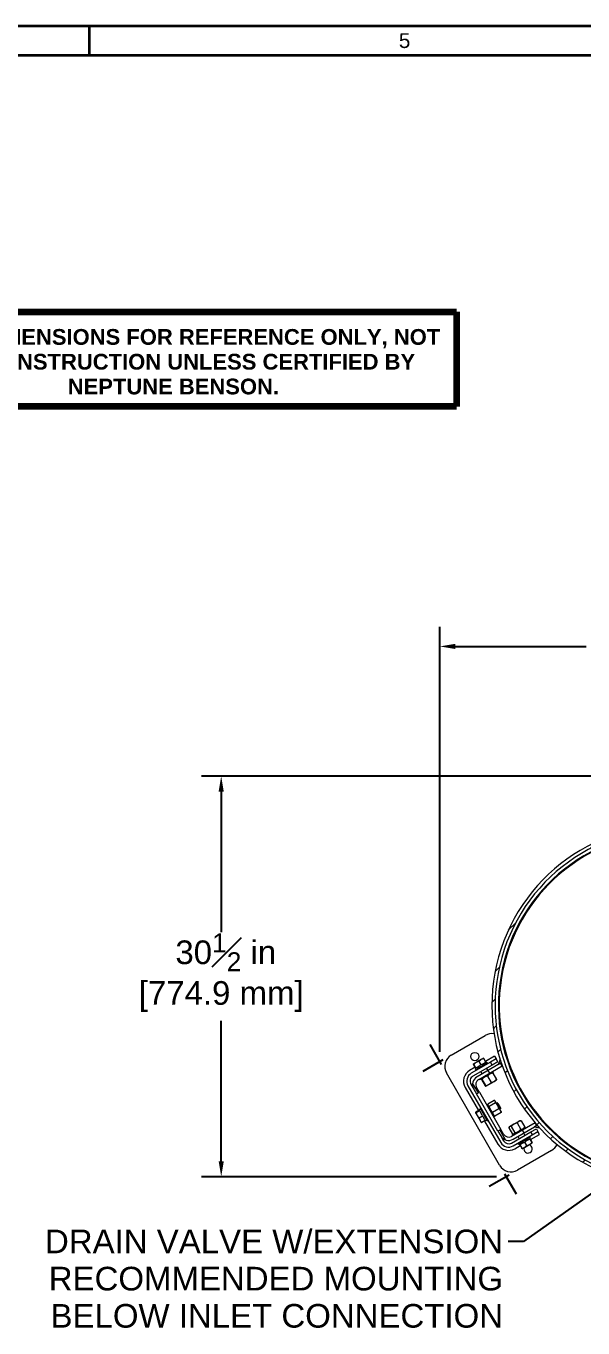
# Model space of a CAD drawing. Header units: inches. Extents: x 15 to 402, y 6 to 258.
# Drawn here: x 154.5 to 196.9, y 158.8 to 258 of the extents above; entities that cross this region are included whole.
import ezdxf

# ---------------------------------------------------------------- set-up
doc = ezdxf.new("R2010")
doc.units = ezdxf.units.IN
doc.header["$LTSCALE"] = 12
doc.header["$MEASUREMENT"] = 0
doc.layers.get('0').update_dxf_attribs({"lineweight": 25})
for name, color, linetype, lineweight in [('Border', 7, 'Continuous', 35), ('Dimension (ANSI)', 7, 'Continuous', 25), ('Hatch', 7, 'Continuous', 18), ('Sketch Geometry (ANSI)', 7, 'Continuous', 25), ('Symbol', 7, 'Continuous', 25), ('Symbol (ANSI)', 7, 'Continuous', 25), ('Visible', 7, 'Continuous', 18)]:
    doc.layers.add(name, color=color, linetype=linetype, lineweight=lineweight)
doc.styles.add('MEMCOR Medium', font='arial.ttf')
doc.styles.add('Note Text (ANSI)', font='arial.ttf')
doc.styles.add('Standard A-B-C', font='arial.ttf')
doc.styles.add('Standard D-E', font='arial.ttf')
doc.dimstyles.new('Default (ANSI)', dxfattribs={"dimscale": 12, "dimtxt": 0.15, "dimasz": 0.098425, "dimexe": 0.125, "dimexo": 0.0625, "dimgap": 0.031496, "dimtad": 0, "dimtih": 1, "dimtoh": 1, "dimdec": 4, "dimrnd": 1e-08, "dimzin": 3, "dimdsep": 46, "dimlunit": 5, "dimtxsty": 'MEMCOR Medium', "dimcen": 0.09, "dimdle": 0.393701, "dimclrd": 256, "dimclre": 256, "dimclrt": 256, "dimadec": 0, "dimazin": 1, "dimtfac": 0.8, "dimtofl": 0, "dimtmove": 0, "dimatfit": 3, "dimfxl": 1, "dimfrac": 1, "dimtolj": 1, "dimtzin": 4, "dimlwd": -1, "dimlwe": -1, "dimarcsym": 0})
doc.dimstyles.new('Default D-E$7', dxfattribs={"dimscale": 12, "dimtxt": 0.15, "dimasz": 0.098425, "dimexe": 0.125, "dimexo": 0.0625, "dimgap": 0.031496, "dimtad": 0, "dimtih": 1, "dimtoh": 1, "dimrnd": 1e-08, "dimzin": 4, "dimdsep": 46, "dimtxsty": 'Standard D-E', "dimcen": 0.09, "dimdle": 0.393701, "dimclrd": 256, "dimclre": 256, "dimclrt": 256, "dimadec": 0, "dimazin": 1, "dimtfac": 1, "dimtofl": 0, "dimtmove": 0, "dimatfit": 3, "dimfxl": 1, "dimtolj": 1, "dimtzin": 4, "dimlwd": -1, "dimlwe": -1, "dimarcsym": 0})

# ---------------------------------------------------------------- blocks, each defined once
blk = doc.blocks.new('Borders 22x34_D')
at = {"layer": 'Border'}
for p, q in [((33.5, 21.5), (1.25, 21.5)), ((13.2734, 21.5), (13.2734, 21.3125)), ((33.3125, 21.3125), (1.25, 21.3125))]:
    blk.add_line(p, q, dxfattribs=at)
at = {"layer": 'Border', "insert": (15.2773, 21.4069), "char_height": 0.094, "attachment_point": 5, "style": 'Standard A-B-C'}
blk.add_mtext('\\fArial|b0|i0;\\H0.0940;5', dxfattribs=at)
blk = doc.blocks.new('DIM FOR REF ONLY')
at = {"layer": 'Sketch Geometry (ANSI)', "lineweight": 140}
for p, q in [((-1.8, 0.3), (1.8, 0.3)), ((-1.8, -0.3), (-1.8, 0.3)), ((1.8, 0.3), (1.8, -0.3)), ((1.8, -0.3), (-1.8, -0.3))]:
    blk.add_line(p, q, dxfattribs=at)
at = {"layer": 'Symbol (ANSI)', "insert": (0, -0.0167), "char_height": 0.1, "width": 3.557293, "attachment_point": 5, "line_spacing_factor": 0.944221, "style": 'Note Text (ANSI)'}
blk.add_mtext('\\fArial|b1|i0;\\H0.1000;NOTE: DIMENSIONS FOR REFERENCE ONLY, NOT FOR CONSTRUCTION UNLESS CERTIFIED BY NEPTUNE BENSON.', dxfattribs=at)
blk = doc.blocks.new('*D29')
at = {"layer": 'Defpoints', "color": 0, "transparency": 16777216}
for p in [(221.348, 210.742), (186.017, 179.112), (221.348, 178.936)]:
    blk.add_point(p, dxfattribs=at)
at = {"layer": 'Dimension (ANSI)', "transparency": 16777216}
for p, q in [((186.017, 179.862), (186.017, 212.242)), ((221.348, 179.686), (221.348, 212.242)), ((187.198, 210.742), (197.182, 210.742)), ((220.167, 210.742), (210.182, 210.742))]:
    blk.add_line(p, q, dxfattribs=at)
for points in [[(187.198, 210.939), (187.198, 210.545), (186.017, 210.742)], [(220.167, 210.939), (220.167, 210.545), (221.348, 210.742)]]:
    blk.add_solid(points, dxfattribs=at)
at = {"layer": 'Dimension (ANSI)', "transparency": 16777216, "char_height": 1.8, "attachment_point": 5, "style": 'MEMCOR Medium'}
for s, insert in [('\\A1; 35{\\H0.8x;\\S5#16;} in', (203.682, 212.593)), ('\\A1;[897.4 mm]', (203.682, 209.21))]:
    blk.add_mtext(s, dxfattribs=dict(at, insert=insert))
blk = doc.blocks.new('*D30')
at = {"layer": 'Defpoints', "color": 0, "transparency": 16777216}
for p in [(169.344, 200.857), (199.775, 200.857), (191.077, 170.348)]:
    blk.add_point(p, dxfattribs=at)
at = {"layer": 'Dimension (ANSI)', "transparency": 16777216}
for p, q in [((199.025, 200.857), (167.844, 200.857)), ((169.344, 199.676), (169.344, 188.974)), ((169.344, 171.529), (169.344, 182.231)), ((190.327, 170.348), (167.844, 170.348))]:
    blk.add_line(p, q, dxfattribs=at)
for points in [[(169.147, 199.676), (169.541, 199.676), (169.344, 200.857)], [(169.147, 171.529), (169.541, 171.529), (169.344, 170.348)]]:
    blk.add_solid(points, dxfattribs=at)
at = {"layer": 'Dimension (ANSI)', "transparency": 16777216, "char_height": 1.8, "attachment_point": 5, "style": 'MEMCOR Medium'}
for s, insert in [('\\A1; 30{\\H0.8x;\\S1#2;} in', (169.344, 187.442)), ('\\A1;[774.9 mm]', (169.344, 184.071))]:
    blk.add_mtext(s, dxfattribs=dict(at, insert=insert))

msp = doc.modelspace()

# ---------------------------------------------------------------- hatches: boundary and pattern name
at = {"layer": 'Hatch'}
h = msp.add_hatch(dxfattribs=at)
h.set_pattern_fill('ANSI31', color=256, scale=12, style=0)
edge = h.paths.add_edge_path()
edge.add_spline(control_points=[(217.42332, 183.38029), (217.39171, 183.34853), (217.35993, 183.31693), (217.29616, 183.25418), (217.26417, 183.22302), (217.23201, 183.19204)], knot_values=[-0.68175049, -0.68175049, -0.68175049, -0.68175049, -0.34028109, -0.34028109, 0, 0, 0, 0], degree=3, periodic=0)
edge.add_ellipse((203.73307, 183.38029), major_axis=(-0.18825, -13.49894), ratio=1, start_angle=24.8405529, end_angle=90, ccw=False)
edge.add_line((209.23306, 171.05118), (209.23306, 170.77793))
edge.add_ellipse((203.73307, 183.38029), major_axis=(12.60236, 5.5), ratio=1, start_angle=270, end_angle=271.0989746)
edge.add_ellipse((203.73307, 183.38029), major_axis=(12.49456, 5.74069), ratio=1, start_angle=270, end_angle=292.744849)
edge.add_ellipse((203.73307, 183.38029), major_axis=(9.30341, 10.12502), ratio=1, start_angle=270, end_angle=271.0417365)
edge.add_ellipse((203.73307, 183.38029), major_axis=(9.1178, 10.29249), ratio=1, start_angle=270, end_angle=293.0734842)
edge.add_ellipse((203.73307, 183.38029), major_axis=(4.35466, 13.04249), ratio=1, start_angle=270, end_angle=271.0417365)
edge.add_ellipse((203.73307, 183.38029), major_axis=(4.11682, 13.1195), ratio=1, start_angle=270, end_angle=287.4215164)
edge.add_line((217.48332, 183.38029), (217.42332, 183.38029))
edge = h.paths.add_edge_path()
edge.add_spline(control_points=[(217.23201, 183.56854), (217.26417, 183.53756), (217.29616, 183.5064), (217.35993, 183.44365), (217.39171, 183.41205), (217.42332, 183.38029)], knot_values=[-0.68175061, -0.68175061, -0.68175061, -0.68175061, -0.34146946, -0.34146946, 0, 0, 0, 0], degree=3, periodic=0)
edge.add_line((217.42332, 183.38029), (217.48332, 183.38029))
edge.add_ellipse((203.73307, 183.38029), major_axis=(0, 13.75026), ratio=1, start_angle=270, end_angle=347.4215164)
edge.add_ellipse((203.73307, 183.38029), major_axis=(-13.42023, 2.99448), ratio=1, start_angle=270, end_angle=271.0417365)
edge.add_ellipse((203.73307, 183.38029), major_axis=(-13.47245, 2.75), ratio=1, start_angle=270, end_angle=293.0734842)
edge.add_ellipse((203.73307, 183.38029), major_axis=(-13.47245, -2.75), ratio=1, start_angle=270, end_angle=271.0417365)
edge.add_ellipse((203.73307, 183.38029), major_axis=(-13.42023, -2.99448), ratio=1, start_angle=270, end_angle=364.8430429)
edge.add_ellipse((203.73307, 183.38029), major_axis=(4.11682, -13.1195), ratio=1, start_angle=270, end_angle=271.0417365)
edge.add_ellipse((203.73307, 183.38029), major_axis=(4.35466, -13.04249), ratio=1, start_angle=270, end_angle=293.0734842)
edge.add_ellipse((203.73307, 183.38029), major_axis=(9.1178, -10.29249), ratio=1, start_angle=270, end_angle=271.0417365)
edge.add_ellipse((203.73307, 183.38029), major_axis=(9.30341, -10.12502), ratio=1, start_angle=270, end_angle=292.744849)
edge.add_ellipse((203.73307, 183.38029), major_axis=(12.49456, -5.74069), ratio=1, start_angle=270, end_angle=271.0989746)
edge.add_line((198.23307, 170.77793), (198.23307, 171.05118))
edge.add_ellipse((203.73307, 183.38029), major_axis=(-12.32911, 5.5), ratio=1, start_angle=204.8405529, end_angle=450, ccw=False)
h = msp.add_hatch(dxfattribs=at)
h.set_pattern_fill('ANSI31', color=256, scale=12, angle=90.0002, style=0)
edge = h.paths.add_edge_path()
edge.add_line((209.23306, 170.77793), (209.23306, 170.75029))
edge.add_line((209.23306, 170.75029), (209.23306, 170.5152))
edge.add_spline(control_points=[(209.23306, 170.5152), (209.29311, 170.60777), (209.35344, 170.70048), (209.43368, 170.82398), (209.45374, 170.85486), (209.47376, 170.88573)], knot_values=[-1.1224503, -1.1224503, -1.1224503, -1.1224503, -0.28038418, -0.28038418, 0, 0, 0, 0], degree=3, periodic=0)
edge.add_ellipse((203.73307, 183.38029), major_axis=(-12.49456, -5.74069), ratio=1, start_angle=88.9010254, end_angle=90, ccw=False)
edge = h.paths.add_edge_path()
edge.add_spline(control_points=[(197.99237, 170.88573), (198.0122, 170.85492), (198.03223, 170.82402), (198.07231, 170.76239), (198.10868, 170.70665), (198.15297, 170.6388), (198.19322, 170.57713), (198.23307, 170.5152)], knot_values=[-0.67331869, -0.67331869, -0.67331869, -0.67331869, -0.61746461, -0.61746461, -0.56114896, -0.56114896, 0, 0, 0, 0], degree=3, periodic=0)
edge.add_line((198.23307, 170.5152), (198.23307, 170.75029))
edge.add_line((198.23307, 170.75029), (198.23307, 170.77793))
edge.add_ellipse((203.73307, 183.38029), major_axis=(-12.60236, 5.5), ratio=1, start_angle=88.9010254, end_angle=90, ccw=False)
edge = h.paths.add_edge_path()
edge.add_line((193.44058, 174.26249), (193.39847, 174.23818))
edge.add_line((193.39847, 174.23818), (193.22407, 174.13749))
edge.add_line((193.22407, 174.13749), (193.60805, 174.07688))
edge.add_ellipse((203.73307, 183.38029), major_axis=(-9.30341, 10.12502), ratio=1, start_angle=88.9582635, end_angle=90, ccw=False)
edge = h.paths.add_edge_path()
edge.add_line((206.72755, 196.80052), (206.48307, 197.10274))
edge.add_line((206.48307, 197.10274), (206.48307, 196.90137))
edge.add_line((206.48307, 196.90137), (206.48307, 196.85274))
edge.add_ellipse((203.73307, 183.38029), major_axis=(13.47245, -2.75), ratio=1, start_angle=88.9582635, end_angle=90, ccw=False)
edge = h.paths.add_edge_path()
edge.add_line((190.47407, 178.90063), (190.64847, 179.00132))
edge.add_line((190.64847, 179.00132), (190.69058, 179.02563))
edge.add_ellipse((203.73307, 183.38029), major_axis=(-4.35466, 13.04249), ratio=1, start_angle=88.9582635, end_angle=90, ccw=False)
edge.add_line((190.61356, 179.26348), (190.47407, 178.90063))
edge = h.paths.add_edge_path()
edge.add_line((213.85808, 174.07688), (214.24206, 174.13749))
edge.add_line((214.24206, 174.13749), (214.06766, 174.23818))
edge.add_line((214.06766, 174.23818), (214.02555, 174.26249))
edge.add_ellipse((203.73307, 183.38029), major_axis=(-9.1178, -10.29249), ratio=1, start_angle=88.9582635, end_angle=90, ccw=False)
edge = h.paths.add_edge_path()
edge.add_line((216.77555, 179.02563), (216.81766, 179.00132))
edge.add_line((216.81766, 179.00132), (216.99206, 178.90063))
edge.add_line((216.99206, 178.90063), (216.85257, 179.26348))
edge.add_ellipse((203.73307, 183.38029), major_axis=(-4.11682, -13.1195), ratio=1, start_angle=88.9582635, end_angle=90, ccw=False)
edge = h.paths.add_edge_path()
edge.add_line((200.98307, 196.85274), (200.98307, 196.90137))
edge.add_line((200.98307, 196.90137), (200.98307, 197.10274))
edge.add_line((200.98307, 197.10274), (200.73858, 196.80052))
edge.add_ellipse((203.73307, 183.38029), major_axis=(13.42023, 2.99448), ratio=1, start_angle=88.9582635, end_angle=90, ccw=False)
h = msp.add_hatch(dxfattribs=at)
h.set_pattern_fill('ANSI31', color=256, scale=12, angle=75.0002, style=0)
edge = h.paths.add_edge_path()
edge.add_line((190.44299, 173.8251), (190.65799, 173.45271))
edge.add_ellipse((191.25555, 173.79771), major_axis=(-0.59756, -0.345), ratio=1, start_angle=0, end_angle=90)
edge.add_line((191.60055, 173.20015), (193.22407, 174.13749))
edge.add_line((193.22407, 174.13749), (193.39847, 174.23818))
edge.add_line((193.39847, 174.23818), (193.27347, 174.45469))
edge.add_line((193.27347, 174.45469), (191.47555, 173.41666))
edge.add_ellipse((191.25555, 173.79771), major_axis=(-0.38105, -0.22), ratio=1, start_angle=0, end_angle=90, ccw=False)
edge.add_line((190.8745, 173.57771), (190.6595, 173.9501))
edge.add_line((190.6595, 173.9501), (190.44299, 173.8251))
edge = h.paths.add_edge_path()
edge.add_line((190.77347, 178.78482), (190.64847, 179.00132))
edge.add_line((190.64847, 179.00132), (190.47407, 178.90063))
edge.add_line((190.47407, 178.90063), (188.85055, 177.96329))
edge.add_ellipse((189.19555, 177.36573), major_axis=(-0.59756, -0.345), ratio=1, start_angle=270, end_angle=360)
edge.add_line((188.59799, 177.02073), (188.81299, 176.64834))
edge.add_line((188.81299, 176.64834), (189.0295, 176.77334))
edge.add_line((189.0295, 176.77334), (188.8145, 177.14573))
edge.add_ellipse((189.19555, 177.36573), major_axis=(-0.22, 0.38105), ratio=1, start_angle=0, end_angle=90, ccw=False)
edge.add_line((188.97555, 177.74679), (190.77347, 178.78482))

# ---------------------------------------------------------------- linework, layer by layer
at = {"layer": 'Dimension (ANSI)'}
for p, q in [((186.14157, 178.89538), (185.26657, 180.41093)), ((186.23307, 179.23689), (184.71753, 178.36189)), ((191.29307, 170.47271), (189.77753, 169.59771)), ((190.95157, 170.56422), (191.82657, 169.04868))]:
    msp.add_line(p, q, dxfattribs=at)
at = {"layer": 'Visible'}
for p, q in [((186.88259, 179.61189), (189.48067, 181.11189)), ((190.18193, 179.53068), (189.4928, 179.13281)), ((190.18193, 179.53068), (190.30693, 179.31417)), ((188.706, 178.67855), (188.28819, 178.43733)), ((189.87392, 179.06417), (188.41319, 178.22082)), ((189.99892, 178.84767), (188.53819, 178.00431)), ((188.57964, 178.93093), (188.57901, 178.92983)), ((188.58059, 178.93147), (188.57964, 178.93093)), ((188.79275, 179.05396), (188.58059, 178.93147)), ((188.73701, 178.62485), (188.58467, 178.88871)), ((188.76793, 178.6427), (188.61559, 178.90656)), ((189.67024, 179.01932), (188.71557, 178.46814)), ((188.72635, 178.6187), (188.7632, 178.63997)), ((188.78885, 178.51044), (188.72635, 178.6187)), ((188.76793, 178.6427), (188.7632, 178.63997)), ((188.82804, 178.67741), (188.76793, 178.6427)), ((189.17069, 179.27217), (188.79275, 179.05396)), ((188.82804, 178.67741), (189.10121, 178.83513)), ((190.64847, 179.00132), (188.85055, 177.96329)), ((188.97555, 177.74679), (190.77347, 178.78482)), ((189.16132, 178.86983), (189.00899, 179.13369)), ((189.16132, 178.86983), (189.10121, 178.83513)), ((189.21671, 178.90181), (189.16132, 178.86983)), ((189.33742, 179.36843), (189.17069, 179.27217)), ((189.21671, 178.90181), (189.46842, 179.04713)), ((189.33742, 179.36843), (189.33868, 179.36843)), ((189.5238, 179.07911), (189.37147, 179.34296)), ((189.5238, 179.07911), (189.46842, 179.04713)), ((189.5238, 179.07911), (189.53861, 179.08766)), ((189.60111, 178.9794), (189.53861, 179.08766)), ((189.56591, 178.59767), (189.66176, 178.43164)), ((189.67024, 179.01932), (189.70174, 178.96476)), ((190.30693, 179.31417), (189.87392, 179.06417)), ((189.99892, 178.84767), (189.87392, 179.06417)), ((190.43193, 179.09767), (189.99892, 178.84767)), ((190.43193, 179.09767), (190.30693, 179.31417)), ((190.61356, 179.26348), (190.47407, 178.90063)), ((190.47407, 178.90063), (190.69058, 179.02563)), ((190.77347, 178.78482), (190.64847, 179.00132)), ((190.57657, 171.21374), (186.51657, 178.24587)), ((188.71557, 178.46814), (188.74706, 178.41358)), ((189.09292, 177.81455), (189.12441, 177.76)), ((190.07909, 178.31118), (189.12441, 177.76)), ((189.13289, 178.34767), (189.22875, 178.18164)), ((189.1926, 177.79937), (189.19214, 177.79856)), ((189.20065, 177.75529), (189.48129, 177.26921)), ((189.22814, 177.77116), (189.50878, 177.28508)), ((189.65033, 178.01491), (189.93097, 177.52883)), ((189.74097, 177.37041), (190.14943, 177.60623)), ((190.0109, 178.27181), (190.01182, 178.27181)), ((190.04504, 178.2428), (190.32568, 177.75672)), ((190.04759, 178.36573), (190.07909, 178.31118)), ((190.14943, 177.60623), (190.33373, 177.71264)), ((190.33373, 177.71264), (190.33419, 177.71344)), ((187.94413, 177.15326), (188.96313, 175.3883)), ((188.16063, 177.27826), (190.66234, 172.94518)), ((188.37714, 177.40326), (188.59799, 177.02073)), ((188.59799, 177.02073), (188.81299, 176.64834)), ((188.81299, 176.64834), (189.0295, 176.77334)), ((190.44299, 173.8251), (188.81299, 176.64834)), ((189.0295, 176.77334), (188.8145, 177.14573)), ((189.0295, 176.77334), (190.6595, 173.9501)), ((189.51544, 177.2402), (189.51451, 177.2402)), ((189.51544, 177.2402), (189.51613, 177.2406)), ((189.51613, 177.2406), (189.74097, 177.37041)), ((189.08134, 175.55756), (189.13589, 175.58906)), ((189.08134, 175.55756), (189.63252, 174.60289)), ((189.56891, 175.83906), (189.62346, 175.87055)), ((189.62346, 175.87055), (190.17464, 174.91588)), ((189.66283, 175.80236), (189.66283, 175.84636)), ((190.15138, 176.16311), (189.6653, 175.88247)), ((190.25478, 175.98402), (189.7687, 175.70338)), ((190.222, 176.1252), (190.18389, 176.1472)), ((190.23963, 176.09466), (190.222, 176.1252)), ((190.42647, 175.77104), (190.23963, 176.09466)), ((190.33322, 175.93256), (190.38305, 175.96133)), ((190.63305, 175.52832), (190.38305, 175.96133)), ((190.44562, 175.94457), (190.38305, 175.96133)), ((190.64506, 175.39243), (190.42647, 175.77104)), ((190.44562, 175.94457), (190.64982, 175.59088)), ((190.64982, 175.59088), (190.63305, 175.52832)), ((188.73223, 175.22474), (188.73223, 175.22813)), ((188.73223, 175.22474), (188.73369, 175.22221)), ((188.73369, 175.22221), (188.86417, 174.99621)), ((189.01683, 175.4193), (188.75297, 175.26696)), ((189.04594, 175.36887), (188.78209, 175.21654)), ((188.86417, 174.99621), (189.08146, 174.61985)), ((189.12126, 175.48843), (189.013, 175.42593)), ((189.0415, 175.37658), (189.013, 175.42593)), ((189.27779, 174.9673), (189.01394, 174.81496)), ((189.0415, 175.37658), (189.04594, 175.36887)), ((189.04594, 175.36887), (189.08137, 175.30751)), ((189.24237, 175.02866), (189.08137, 175.30751)), ((189.08146, 174.61985), (189.16973, 174.46696)), ((189.48053, 174.61615), (189.21667, 174.46381)), ((189.24237, 175.02866), (189.27779, 174.9673)), ((189.27779, 174.9673), (189.30877, 174.91365)), ((189.44955, 174.66981), (189.30877, 174.91365)), ((189.42683, 174.58515), (190.44583, 172.82018)), ((189.44955, 174.66981), (189.48053, 174.61615)), ((189.4819, 174.61377), (189.48053, 174.61615)), ((189.59016, 174.67627), (189.4819, 174.61377)), ((189.63252, 174.60289), (189.68708, 174.63438)), ((190.52507, 175.51586), (190.03899, 175.23522)), ((190.12009, 174.88438), (190.17464, 174.91588)), ((190.13527, 174.98407), (190.17338, 174.96207)), ((190.69196, 175.2268), (190.20588, 174.94616)), ((190.58322, 175.49955), (190.63305, 175.52832)), ((190.69444, 175.30691), (190.64506, 175.39243)), ((190.69444, 175.30691), (190.69444, 175.26291)), ((192.03955, 174.56057), (191.66094, 174.34198)), ((192.12507, 174.60995), (192.03955, 174.56057)), ((192.12507, 174.60995), (192.16907, 174.60995)), ((192.20518, 174.60748), (192.48581, 174.1214)), ((189.16973, 174.46696), (189.17267, 174.46527)), ((190.6595, 173.9501), (190.44299, 173.8251)), ((190.44299, 173.8251), (190.65799, 173.45271)), ((190.8745, 173.57771), (190.6595, 173.9501)), ((191.26887, 174.0669), (191.5495, 173.58082)), ((191.30678, 174.13751), (191.28478, 174.09941)), ((191.33731, 174.15514), (191.30678, 174.13751)), ((191.66094, 174.34198), (191.33731, 174.15514)), ((191.44796, 174.1703), (191.7286, 173.68422)), ((193.27347, 174.45469), (191.47555, 173.41666)), ((191.4799, 172.90913), (192.94063, 173.75248)), ((191.56142, 173.53897), (192.51609, 174.09015)), ((191.62961, 173.57834), (191.58561, 173.57834)), ((191.60055, 173.20015), (193.39847, 174.23818)), ((191.91611, 174.44059), (192.19675, 173.95451)), ((192.50761, 173.50248), (192.41176, 173.66851)), ((192.4479, 174.05078), (192.4699, 174.08889)), ((192.54759, 174.0356), (192.51609, 174.09015)), ((192.93451, 173.1716), (193.62364, 173.56947)), ((192.94063, 173.75248), (193.37364, 174.00248)), ((192.94063, 173.75248), (193.06563, 173.53598)), ((193.06563, 173.53598), (193.49864, 173.78598)), ((193.44058, 174.26249), (193.22407, 174.13749)), ((193.22407, 174.13749), (193.60805, 174.07688)), ((193.39847, 174.23818), (193.27347, 174.45469)), ((193.37364, 174.00248), (193.49864, 173.78598)), ((193.62364, 173.56947), (193.49864, 173.78598)), ((190.65799, 173.45271), (190.87884, 173.07018)), ((191.59292, 173.48442), (191.56142, 173.53897)), ((191.6049, 172.69262), (193.06563, 173.53598)), ((191.7299, 172.47612), (192.14771, 172.71734)), ((191.97027, 172.83083), (191.93877, 172.88539)), ((191.97027, 172.83083), (192.92494, 173.38201)), ((192.0746, 173.25248), (191.97875, 173.41851)), ((192.0394, 172.87075), (192.1019, 172.76249)), ((192.1167, 172.77104), (192.1019, 172.76249)), ((192.1167, 172.77104), (192.17209, 172.80302)), ((192.1167, 172.77104), (192.26904, 172.50719)), ((192.4238, 172.94834), (192.17209, 172.80302)), ((192.30309, 172.48172), (192.46982, 172.57798)), ((192.4238, 172.94834), (192.47918, 172.98032)), ((192.46982, 172.57798), (192.84776, 172.79619)), ((192.47918, 172.98032), (192.53929, 173.01502)), ((192.47918, 172.98032), (192.63152, 172.71646)), ((192.81247, 173.17274), (192.53929, 173.01502)), ((192.81247, 173.17274), (192.87258, 173.20745)), ((192.84776, 172.79619), (193.05992, 172.91868)), ((192.85166, 173.33971), (192.91416, 173.23145)), ((192.87258, 173.20745), (192.87731, 173.21018)), ((192.87258, 173.20745), (193.02492, 172.94359)), ((192.91416, 173.23145), (192.87731, 173.21018)), ((192.92494, 173.38201), (192.89344, 173.43657)), ((192.9035, 173.2253), (193.05584, 172.96144)), ((193.05992, 172.91868), (193.06086, 172.91922)), ((193.06086, 172.91922), (193.0615, 172.92032)), ((194.54067, 172.34771), (191.94259, 170.84771)), ((192.30309, 172.48172), (192.30183, 172.48172))]:
    msp.add_line(p, q, dxfattribs=at)
msp.add_circle((188.68163, 179.49587), 0.315, dxfattribs=at)
for centre, radius, start, end in [((203.73307, 183.38029), 13.75026, 0.000005, 246.4223021), ((203.73307, 183.38029), 13.50026, 0.7989771, 245.9584241), ((203.73307, 183.38029), 13.25026, 0.7989771, 250.6268249), ((203.73307, 183.38029), 13.19, 288.6145032, 251.3854968), ((189.98067, 180.24587), 1, 80.1458565, 120), ((187.38259, 178.74587), 1, 120, 210), ((203.73307, 183.38029), 13.75026, 197.4215214, 198.4632579), ((188.75819, 177.62326), 0.94, 120, 210), ((188.75819, 177.62326), 0.69, 120, 210), ((188.75819, 177.62326), 0.44, 120, 210), ((189.19555, 177.36573), 0.69, 120, 210), ((189.19555, 177.36573), 0.44, 120, 210), ((191.25555, 173.79771), 0.44, 210, 300), ((203.73307, 183.38029), 13.75026, 221.5367421, 222.5784786), ((191.2599, 173.29018), 0.94, 210, 300), ((191.25555, 173.79771), 0.69, 210, 300), ((191.2599, 173.29018), 0.69, 210, 300), ((191.2599, 173.29018), 0.44, 210, 300), ((192.74163, 172.46374), 0.315, 161.7944753, 78.2055247), ((194.04067, 173.21374), 1, 300, 335.5527462), ((191.44259, 171.71374), 1, 210, 300)]:
    msp.add_arc(centre, radius, start, end, dxfattribs=at)
for points, weights in [([(188.58059, 178.93147), (188.57342, 178.92733), (188.58467, 178.88871)], [1, 1.04314139574, 1.01001874936]), ([(188.61559, 178.90656), (188.58777, 178.93562), (188.58059, 178.93147)], [1.01001874936, 1.04314139574, 1]), ([(188.79275, 179.05396), (188.70146, 179.00126), (188.61559, 178.90656)], [1, 1.04314139574, 1.01001874936]), ([(189.00899, 179.13369), (188.88404, 179.10667), (188.79275, 179.05396)], [1.01001874936, 1.04314139574, 1]), ([(189.17069, 179.27217), (189.08658, 179.2236), (189.00899, 179.13369)], [1, 1.04314139574, 1.01001874936]), ([(189.37147, 179.34296), (189.2548, 179.32073), (189.17069, 179.27217)], [1.01001874936, 1.04314139574, 1]), ([(189.33868, 179.36843), (189.34709, 179.36843), (189.37147, 179.34296)], [1.00974640293, 1.03892563356, 1.01001874936]), ([(189.1933, 177.79977), (189.18692, 177.79608), (189.20065, 177.75529)], [1, 1.0379548493, 1]), ([(189.22814, 177.77116), (189.19968, 177.80345), (189.1933, 177.79977)], [1, 1.0379548493, 1]), ([(189.41814, 177.92958), (189.32017, 177.87301), (189.22814, 177.77116)], [1, 1.0379548493, 1]), ([(189.65033, 178.01491), (189.51611, 177.98614), (189.41814, 177.92958)], [1, 1.0379548493, 1]), ([(189.82659, 178.1654), (189.735, 178.11252), (189.65033, 178.01491)], [1, 1.0379548493, 1]), ([(189.74097, 177.37041), (189.83894, 177.42697), (189.93097, 177.52883)], [1, 1.0379548493, 1]), ([(190.04504, 178.2428), (189.91818, 178.21828), (189.82659, 178.1654)], [1, 1.0379548493, 1]), ([(189.93097, 177.52883), (190.05783, 177.55335), (190.14943, 177.60623)], [1, 1.0379548493, 1]), ([(190.01182, 178.27181), (190.01947, 178.27181), (190.04504, 178.2428)], [1.0071394563, 1.03396589197, 1]), ([(190.14943, 177.60623), (190.24102, 177.65911), (190.32568, 177.75672)], [1, 1.0379548493, 1]), ([(190.32568, 177.75672), (190.33802, 177.72007), (190.33419, 177.71344)], [1, 1.03396589197, 1.0071394563]), ([(189.48129, 177.26921), (189.50975, 177.23692), (189.51613, 177.2406)], [1, 1.0379548493, 1]), ([(189.50878, 177.28508), (189.643, 177.31385), (189.74097, 177.37041)], [1, 1.0379548493, 1]), ([(189.51613, 177.2406), (189.52251, 177.24428), (189.50878, 177.28508)], [1, 1.0379548493, 1]), ([(189.6653, 175.88247), (189.65647, 175.81339), (189.68046, 175.77183)], [1, 1.0379548493, 1]), ([(189.68046, 175.77183), (189.70445, 175.73027), (189.7687, 175.70338)], [1, 1.0379548493, 1]), ([(189.7687, 175.70338), (189.80458, 175.55684), (189.8673, 175.4482)], [1, 1.0379548493, 1]), ([(190.23963, 176.09466), (190.21563, 176.13622), (190.15138, 176.16311)], [1, 1.0379548493, 1]), ([(190.25478, 175.98402), (190.26362, 176.0531), (190.23963, 176.09466)], [1, 1.0379548493, 1]), ([(190.42647, 175.77104), (190.36375, 175.87967), (190.25478, 175.98402)], [1, 1.0379548493, 1]), ([(190.52507, 175.51586), (190.48919, 175.6624), (190.42647, 175.77104)], [1, 1.0379548493, 1]), ([(188.75297, 175.26696), (188.72693, 175.23391), (188.73369, 175.22221)], [1.01001874936, 1.04314139574, 1]), ([(188.73369, 175.22221), (188.74045, 175.21051), (188.78209, 175.21654)], [1, 1.04314139574, 1.01001874936]), ([(188.78209, 175.21654), (188.81037, 175.0894), (188.86417, 174.99621)], [1.01001874936, 1.04314139574, 1]), ([(188.86417, 174.99621), (188.91797, 174.90303), (189.01394, 174.81496)], [1, 1.04314139574, 1.01001874936]), ([(189.01394, 174.81496), (189.03442, 174.70133), (189.08146, 174.61985)], [1.01001874936, 1.04314139574, 1]), ([(189.08146, 174.61985), (189.12851, 174.53837), (189.21667, 174.46381)], [1, 1.04314139574, 1.01001874936]), ([(189.8673, 175.4482), (189.93003, 175.33957), (190.03899, 175.23522)], [1, 1.0379548493, 1]), ([(190.03899, 175.23522), (190.04717, 175.13667), (190.08589, 175.06959)], [1, 1.0379548493, 1]), ([(190.08589, 175.06959), (190.12462, 175.00252), (190.20588, 174.94616)], [1, 1.0379548493, 1]), ([(190.20588, 174.94616), (190.18789, 174.95369), (190.17338, 174.96207)], [1, 1.01034398852, 1.01504979903]), ([(190.64506, 175.39243), (190.60633, 175.45951), (190.52507, 175.51586)], [1, 1.0379548493, 1]), ([(190.69196, 175.2268), (190.68379, 175.32535), (190.64506, 175.39243)], [1, 1.0379548493, 1]), ([(190.69444, 175.26291), (190.69444, 175.24614), (190.69196, 175.2268)], [1.01504979903, 1.01034398852, 1]), ([(192.03955, 174.56057), (191.97247, 174.52185), (191.91611, 174.44059)], [1, 1.0379548493, 1]), ([(192.20518, 174.60748), (192.10662, 174.5993), (192.03955, 174.56057)], [1, 1.0379548493, 1]), ([(192.16907, 174.60995), (192.18583, 174.60995), (192.20518, 174.60748)], [1.01504979903, 1.01034398852, 1]), ([(189.21667, 174.46381), (189.1835, 174.45901), (189.17267, 174.46527)], [1.01001874936, 1.03622750897, 1.01468744252]), ([(191.33731, 174.15514), (191.29576, 174.13115), (191.26887, 174.0669)], [1, 1.0379548493, 1]), ([(191.44796, 174.1703), (191.37887, 174.17913), (191.33731, 174.15514)], [1, 1.0379548493, 1]), ([(191.66094, 174.34198), (191.5523, 174.27926), (191.44796, 174.1703)], [1, 1.0379548493, 1]), ([(191.5495, 173.58082), (191.61859, 173.57198), (191.66015, 173.59597)], [1, 1.0379548493, 1]), ([(191.66015, 173.59597), (191.70171, 173.61997), (191.7286, 173.68422)], [1, 1.0379548493, 1]), ([(191.91611, 174.44059), (191.76957, 174.4047), (191.66094, 174.34198)], [1, 1.0379548493, 1]), ([(191.7286, 173.68422), (191.87514, 173.7201), (191.98377, 173.78282)], [1, 1.0379548493, 1]), ([(191.98377, 173.78282), (192.09241, 173.84554), (192.19675, 173.95451)], [1, 1.0379548493, 1]), ([(192.19675, 173.95451), (192.2953, 173.96268), (192.36238, 174.00141)], [1, 1.0379548493, 1]), ([(192.36238, 174.00141), (192.42946, 174.04014), (192.48581, 174.1214)], [1, 1.0379548493, 1]), ([(192.48581, 174.1214), (192.47829, 174.10341), (192.4699, 174.08889)], [1, 1.01034398852, 1.01504979903]), ([(192.26904, 172.50719), (192.38571, 172.52942), (192.46982, 172.57798)], [1.01001874936, 1.04314139574, 1]), ([(192.46982, 172.57798), (192.55393, 172.62655), (192.63152, 172.71646)], [1, 1.04314139574, 1.01001874936]), ([(192.63152, 172.71646), (192.75647, 172.74348), (192.84776, 172.79619)], [1.01001874936, 1.04314139574, 1]), ([(192.84776, 172.79619), (192.93905, 172.84889), (193.02492, 172.94359)], [1, 1.04314139574, 1.01001874936]), ([(193.02492, 172.94359), (193.05274, 172.91453), (193.05992, 172.91868)], [1.01001874936, 1.04314139574, 1]), ([(193.05992, 172.91868), (193.06709, 172.92282), (193.05584, 172.96144)], [1, 1.04314139574, 1.01001874936]), ([(192.30183, 172.48172), (192.29342, 172.48172), (192.26904, 172.50719)], [1.00974640293, 1.03892563356, 1.01001874936])]:
    msp.add_rational_spline(points, weights, degree=2, dxfattribs=at)

# ---------------------------------------------------------------- block references
at = {"xscale": 12, "yscale": 12, "zscale": 12}
for name, p in [('Borders 22x34_D', (0, 0)), ('DIM FOR REF ONLY', (165.69609, 232.62144))]:
    msp.add_blockref(name, p, dxfattribs=at)

# ---------------------------------------------------------------- texts
at = {"layer": 'Symbol', "insert": (190.8347, 166.31566), "char_height": 1.8000001, "width": 34.9394836, "attachment_point": 3, "line_spacing_factor": 0.944221, "style": 'Standard D-E'}
msp.add_mtext('\\fArial|b0|i0;DRAIN VALVE W/EXTENSION\\P\\fArial|b0|i0;RECOMMENDED MOUNTING\\P\\fArial|b0|i0;BELOW INLET CONNECTION', dxfattribs=at)

# ---------------------------------------------------------------- dimensions: what is measured, and where the dimension line sits
at = {"layer": 'Dimension (ANSI)'}
for base, p1, p2, angle, text, override, picture, middle in [((221.34786, 210.74171), (186.01657, 179.11189), (221.34786, 178.93573), 180, ' <> in\\X[897.4 mm]', {"dimgap": 0.031496, "dimtih": 0, "dimtoh": 0, "dimdec": 4, "dimpost": '', "dimtol": 0, "dimlim": 0, "dimtp": 0, "dimtm": 0, "dimtdec": 2, "dimatfit": 1}, '*D29', (203.68221, 210.74171)), ((169.34428, 200.85743), (191.07657, 170.34771), (199.77477, 200.85743), 270, ' <> in\\X[774.9 mm]', {"dimgap": 0.031496, "dimdec": 4, "dimpost": '', "dimtol": 0, "dimlim": 0, "dimtp": 0, "dimtm": 0, "dimtdec": 2, "dimatfit": 1}, '*D30', (169.34428, 185.60257))]:
    dim = msp.add_linear_dim(base=base, p1=p1, p2=p2, angle=angle, text=text, dimstyle='Default (ANSI)', override=override, dxfattribs=at)
    dim.commit()
    dim.dimension.update_dxf_attribs({"geometry": picture, "text_midpoint": middle, "dimtype": 160})

# ---------------------------------------------------------------- leaders
at = {"layer": 'Symbol', "annotation_type": 0, "has_hookline": 1, "hookline_direction": 1, "text_width": 34.53152}
msp.add_leader([(202.80777, 172.78482), (192.39376, 165.41566), (191.21265, 165.41566)], dimstyle='Default D-E$7', override={"dimtad": 0}, dxfattribs=at)

doc.saveas('drawing.dxf')
